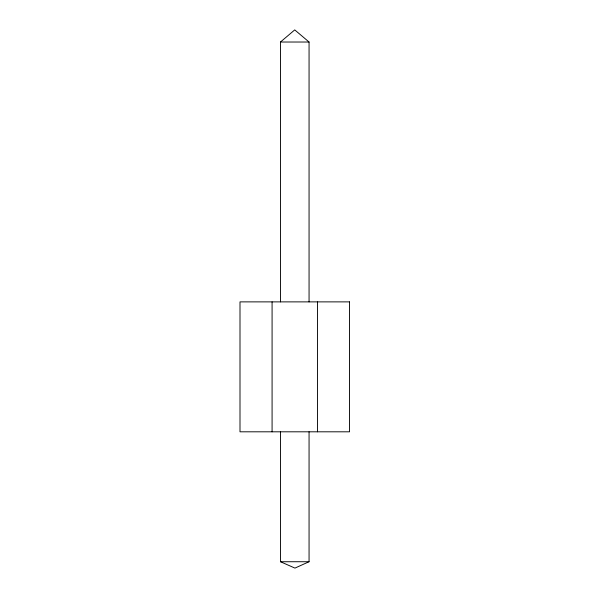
<?xml version="1.0" encoding="UTF-8"?>
<svg xmlns="http://www.w3.org/2000/svg" width="598" height="598" viewBox="0 0 598 598"><rect width="100%" height="100%" fill="white"/><g stroke="black" fill="none" stroke-linecap="round" stroke-linejoin="round"><path stroke-width="0.9" d="M280.477 301.878L280.477 42.024L294.732 29.9L309.061 42.024L309.061 301.878M309.061 431.808L309.061 561.731L294.934 568.1L280.477 561.731L280.477 431.808M280.477 42.024L309.061 42.024M280.477 561.731L309.061 561.731M317.456 301.878L317.456 431.808M272.083 301.878L272.083 431.808M349.538 301.878L240 301.878L240 431.808L349.538 431.808L349.538 301.878"/></g></svg>
